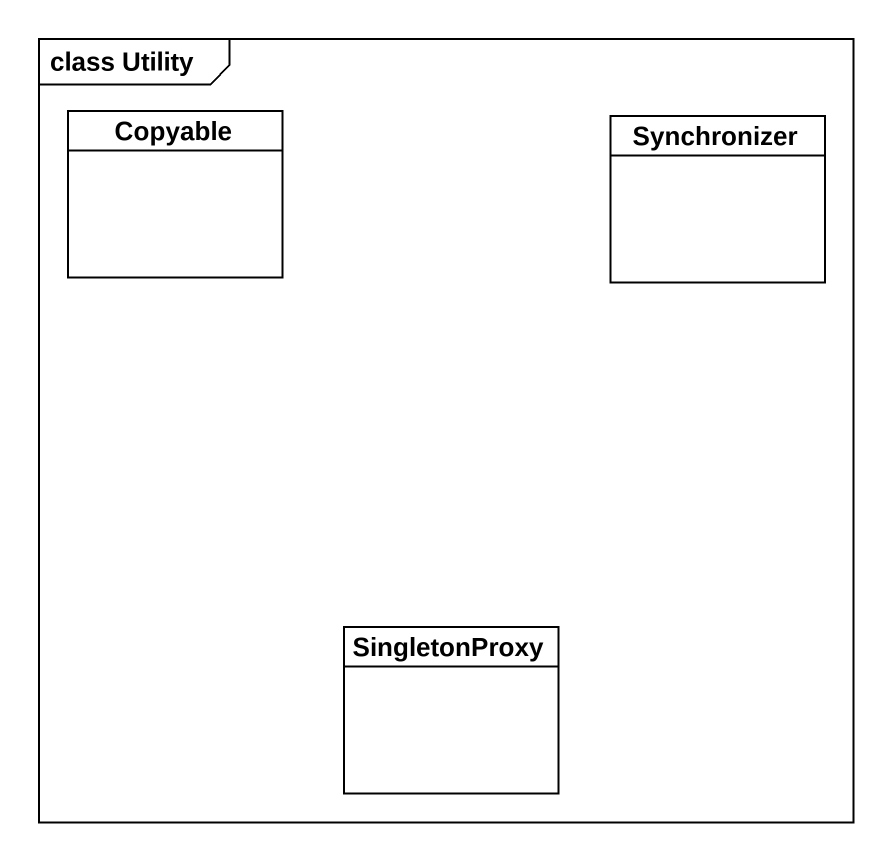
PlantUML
@startuml
mainframe class Utility
hide circle
hide empty members
class Copyable
class Synchronizer
class SingletonProxy
@enduml
